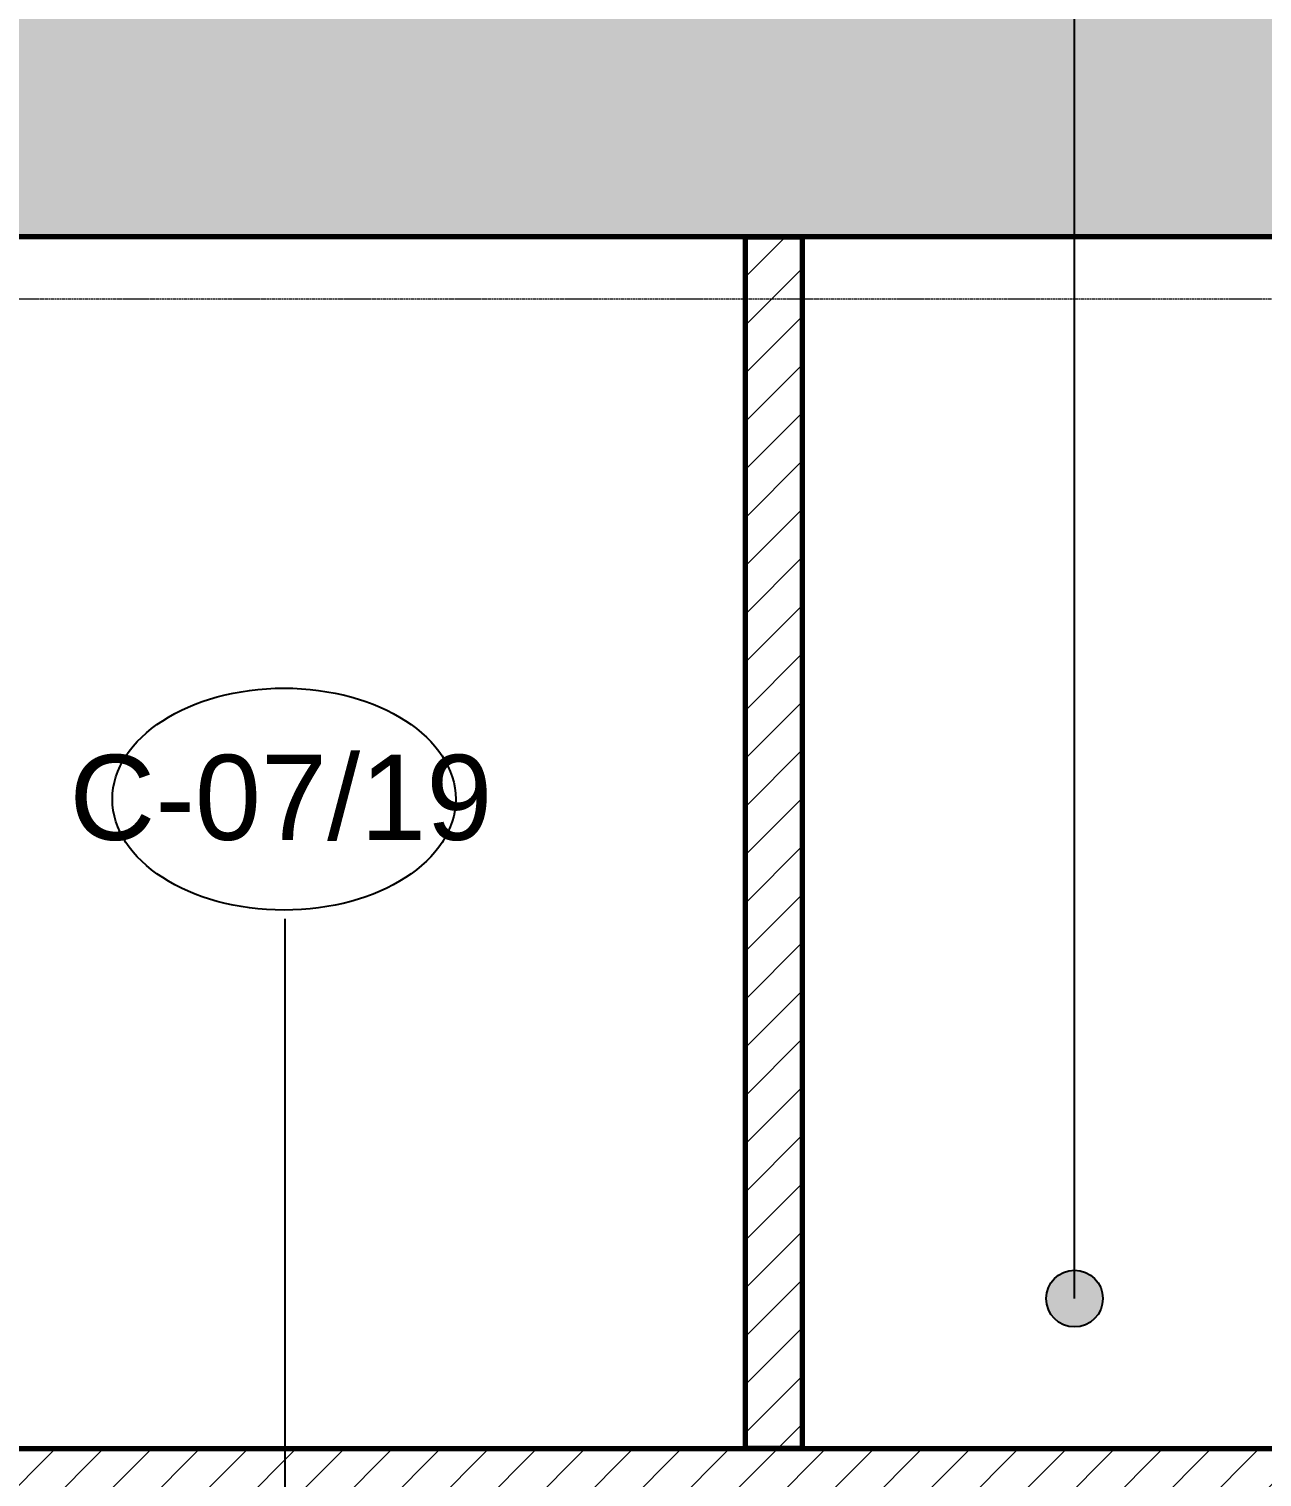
# Model space of a CAD drawing. Header units: millimetres. Extents: x -853228 to -744682, y -17776 to 32484.
# Drawn here: x -834707 to -830362, y 8044 to 13147 of the extents above; entities that cross this region are included whole.
import ezdxf

# ---------------------------------------------------------------- set-up
doc = ezdxf.new("R2010")
doc.units = ezdxf.units.MM
doc.linetypes.add('DPA_Grid _ Level 100', pattern=[10, 5.5, -1.6, 1.3, -1.6])
for name, color, linetype, lineweight in [('A-ANNO-NOTE', 3, 'Continuous', 25), ('A-FLOR-E', 2, 'Continuous', 35), ('A-ROOM-IDEN', 3, 'Continuous', 25), ('A-WALL', 5, 'Continuous', 35), ('A-WALL-PATT', 1, 'Continuous', 9), ('S-GRID', 251, 'Continuous', 9)]:
    doc.layers.add(name, color=color, linetype=linetype, lineweight=lineweight)
doc.styles.add('Arial_2', font='arial.ttf', dxfattribs={"height": 300})
pattern_1 = [(45, (0, 0), (-84.852814, 84.852814), [])]

# ---------------------------------------------------------------- blocks, each defined once
blk = doc.blocks.new('Ceiling Tags - Ceiling Tags-9510765-4281-01 ENLARGED LOWER PLATFORM LEVEL - REFLECTED CEILING PLAN - SHEET 2')
at = {"layer": 'A-ANNO-NOTE'}
blk.add_ellipse((0, 0), major_axis=(6.049, 0), ratio=0.646436, dxfattribs=at)
blk = doc.blocks.new('*U393')
at = {"layer": 'S-GRID', "linetype": 'DPA_Grid _ Level 100'}
blk.add_line((22800, 8615), (-50209.7, 8615), dxfattribs=at)

msp = doc.modelspace()

# ---------------------------------------------------------------- hatches: boundary and pattern name
at = {"layer": 'A-ROOM-IDEN'}
h = msp.add_hatch(color=256, dxfattribs=at)
edge = h.paths.add_edge_path()
edge.add_arc((-831022.7, 8672.9), 100, 0, 360)
at = {"layer": 'A-WALL-PATT', "lineweight": 9}
h = msp.add_hatch(dxfattribs=at)
h.set_pattern_fill('FP_1', color=256, style=0, pattern_type=2)
h.set_pattern_definition([(50, (0, 0), (728.7365, -63.75582), [76.2, -838.2]), (355, (0, 0), (-140.9716, 764.2276), [60.96, -670.56]), (100.451, (60.7, -5.3), (587.77, 700.46675), [64.76, -712.36]), (46.184, (0, 203.2), (1084.3162, -168.171), [114.3, -1257.3]), (96.636, (90.4, 189.2), (949.6099, 989.7098), [97.14, -1068.54]), (351.184, (0, 203.2), (949.6206, 989.7012), [91.44, -1005.84]), (21, (101.6, 152.4), (606.45787, -409.06057), [76.2, -838.2]), (326, (101.6, 152.4), (247.20834, 736.7529), [60.96, -670.56]), (71.451, (152.14, 118.3), (853.66825, 327.6855), [64.76, -712.36]), (37.5, (0, 0), (12.35469, 338.22012), [33.528, -628.904, 33.528, -647.192, -673.1]), (37.5, (0, 0), (12.35469, 338.22012), [-1343.152, 33.528, -639.572]), (7.5, (0, 0), (267.27887, 400.72213), [33.528, -354.584, 33.528, -613.664, -256.54]), (7.5, (0, 0), (267.27887, 400.72213), [-1035.304, 33.528, -223.012]), (327.5, (-226.57, 0), (542.36333, -22.915345), [33.528, -220.472, 33.528, -758.952, -1051.56]), (327.5, (-226.57, 0), (542.36333, -22.915345), [-1046.48, 33.528, -1018.032]), (317.5, (-328.17, 0), (592.51696, 101.7071), [33.528, -296.672, 33.528, -492.76, -746.76]), (317.5, (-328.17, 0), (592.51696, 101.7071), [-856.488, 33.528, -713.232])])
h.paths.add_polyline_path([(-778775, 12414), (-778775, 13914), (-848907.4, 13914), (-848907.4, 12414), (-785882.4, 12414)])
h = msp.add_hatch(dxfattribs=at)
h.set_pattern_fill('FP_2', color=256, style=0, pattern_type=2)
h.set_pattern_definition(pattern_1)
h.paths.add_polyline_path([(-831982.4, 8144), (-831982.4, 12414), (-832182.4, 12414), (-832182.4, 8144)])
h = msp.add_hatch(dxfattribs=at)
h.set_pattern_fill('FP_2', color=256, style=0, pattern_type=2)
h.set_pattern_definition(pattern_1)
h.paths.add_polyline_path([(-814007.4, 7944), (-814007.4, 8144), (-842657.4, 8144), (-842657.4, 7944), (-826541.2, 7944), (-826539, 7949), (-826527.9, 7944), (-814073.8, 7944)])

# ---------------------------------------------------------------- linework, layer by layer
msp.add_spline([(-835882.4, 3579), (-801682.4, 12088.5), (-758836, 27096.5), (-744682.4, 3579)], degree=3)
at = {"layer": 'A-ANNO-NOTE'}
msp.add_line((-833804.4, 7331.4), (-833804.4, 10010.8), dxfattribs=at)
at = {"layer": 'A-FLOR-E'}
for p, q in [((-848907.4, 12414), (-778775, 12414)), ((-778775, 12414), (-848907.4, 12414)), ((-848907.4, 12414), (-778775, 12414)), ((-778775, 12414), (-848907.4, 12414))]:
    msp.add_line(p, q, dxfattribs=at)
at = {"layer": 'A-ROOM-IDEN'}
msp.add_line((-831022.7, 8672.9), (-831022.7, 16679.1), dxfattribs=at)
msp.add_circle((-831022.7, 8672.9), 100, dxfattribs=at)
at = {"layer": 'A-WALL', "color": 7, "lineweight": 70}
for p, q in [((-808182.4, 12414), (-848907.4, 12414)), ((-832182.4, 8144), (-832182.4, 12414)), ((-832182.4, 12414), (-831982.4, 12414)), ((-831982.4, 12414), (-831982.4, 8144)), ((-842657.4, 8144), (-826882.4, 8144)), ((-831982.4, 8144), (-832182.4, 8144))]:
    msp.add_line(p, q, dxfattribs=at)

# ---------------------------------------------------------------- block references
msp.add_blockref('*U393', (-801682.4, 3579))
at = {"layer": 'A-ANNO-NOTE', "xscale": 100, "yscale": 100, "zscale": 100}
msp.add_blockref('Ceiling Tags - Ceiling Tags-9510765-4281-01 ENLARGED LOWER PLATFORM LEVEL - REFLECTED CEILING PLAN - SHEET 2', (-833808.4, 10432.7), dxfattribs=at)

# ---------------------------------------------------------------- texts
at = {"layer": 'A-ANNO-NOTE', "lineweight": 9, "insert": (-834564.9, 10589), "char_height": 300, "width": 1835.864, "attachment_point": 1, "style": 'Arial_2'}
msp.add_mtext('C-07/19', dxfattribs=at)

doc.saveas('drawing.dxf')
